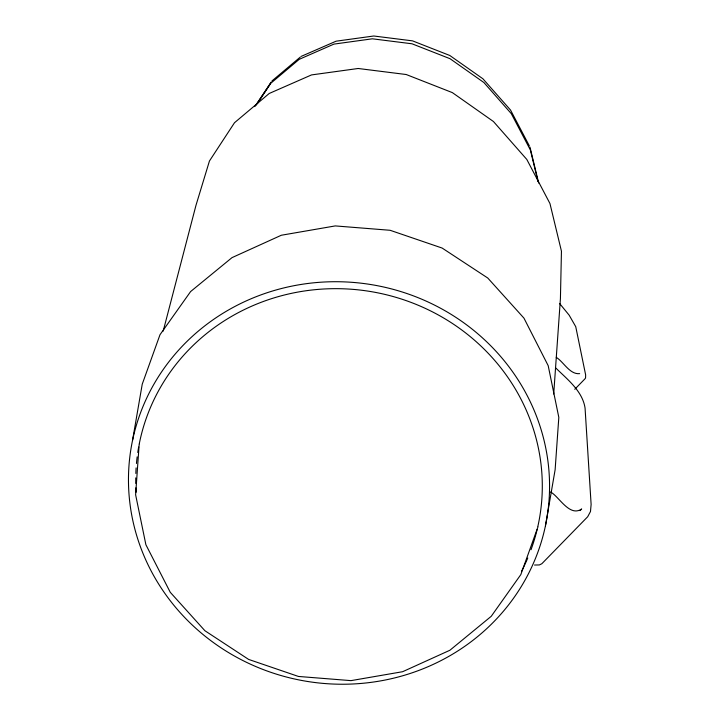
<?xml version="1.0" encoding="UTF-8"?>
<svg xmlns="http://www.w3.org/2000/svg" width="720" height="720" viewBox="0 0 720 720"><rect width="100%" height="100%" fill="white"/><g stroke="black" fill="none" stroke-linecap="round" stroke-linejoin="round"><path stroke-width="1.08" d="M139.185 444.213L135.621 494.784L145.89 544.725L170.262 592.299L204.903 630.72L248.634 659.421L298.458 676.449L350.982 680.634L402.633 671.706L449.892 650.259L491.238 616.302L520.812 574.623L537.957 526.869M553.707 394.011L560.421 298.638L561.447 251.199L549.954 203.535L526.806 159.444L493.434 121.509L452.349 92.61L406.215 74.52L358.191 68.49L311.526 74.916L269.235 93.465L234.504 122.724L209.439 161.019L195.993 205.281L163.197 331.083M132.57 440.181L142.245 384.156L160.002 334.719L190.62 291.555L232.002 257.634L281.34 235.242L335.268 225.918L390.114 230.283L442.134 248.058L487.782 278.028L523.962 318.141L548.19 365.67L558.819 417.375L555.129 469.728L545.454 525.762A210.834 200.97 9.8 0 1 199.899 631.89A210.834 200.97 9.8 0 1 271.692 291.267A210.834 200.97 9.8 0 1 545.445 525.753M256.086 105.057L271.152 82.071M257.319 103.689L270.603 83.412L299.205 59.328L333.927 44.109L372.393 38.808L411.993 43.785L450.018 58.698L483.894 82.53L511.299 113.652L530.361 149.958L537.957 181.377M254.817 106.605L270.603 83.412M574.767 389.295L584.865 378.945L585.549 377.991L585.648 374.94L575.739 326.673L569.151 315.171L559.701 303.624M580.095 510.57L581.652 508.977C569.547 517.473 558.756 496.071 550.539 492.003M271.917 80.991L300.33 57.06M579.645 373.644C569.691 374.688 563.553 361.746 556.254 357.354M301.14 56.403L336.087 41.193L373.761 36L412.542 40.869L449.784 55.476L482.949 78.813L510.525 110.043L529.353 145.881M534.546 565.029L539.37 564.939L541.845 563.724L587.691 516.744L590.481 511.524L591.12 504.459L585.063 408.087C582.534 391.113 567.414 379.44 555.858 368.064M529.974 147.096L538.677 183.051M139.275 443.808A203.553 194.022 9.8 0 1 379.026 293.103A203.553 194.022 9.8 0 1 537.858 526.419M537.111 529.623A203.553 194.022 9.8 0 1 531.009 549.747M527.76 558.027A203.553 194.022 9.8 0 1 521.676 571.032M136.143 492.21A203.553 194.022 9.8 0 1 135.9 487.827M135.765 483.417A203.553 194.022 9.8 0 1 135.738 477.891M135.846 473.454A203.553 194.022 9.8 0 1 136.116 467.901M136.458 463.473A203.553 194.022 9.8 0 1 137.16 456.858M137.763 452.475A203.553 194.022 9.8 0 1 138.663 447.039"/></g></svg>
